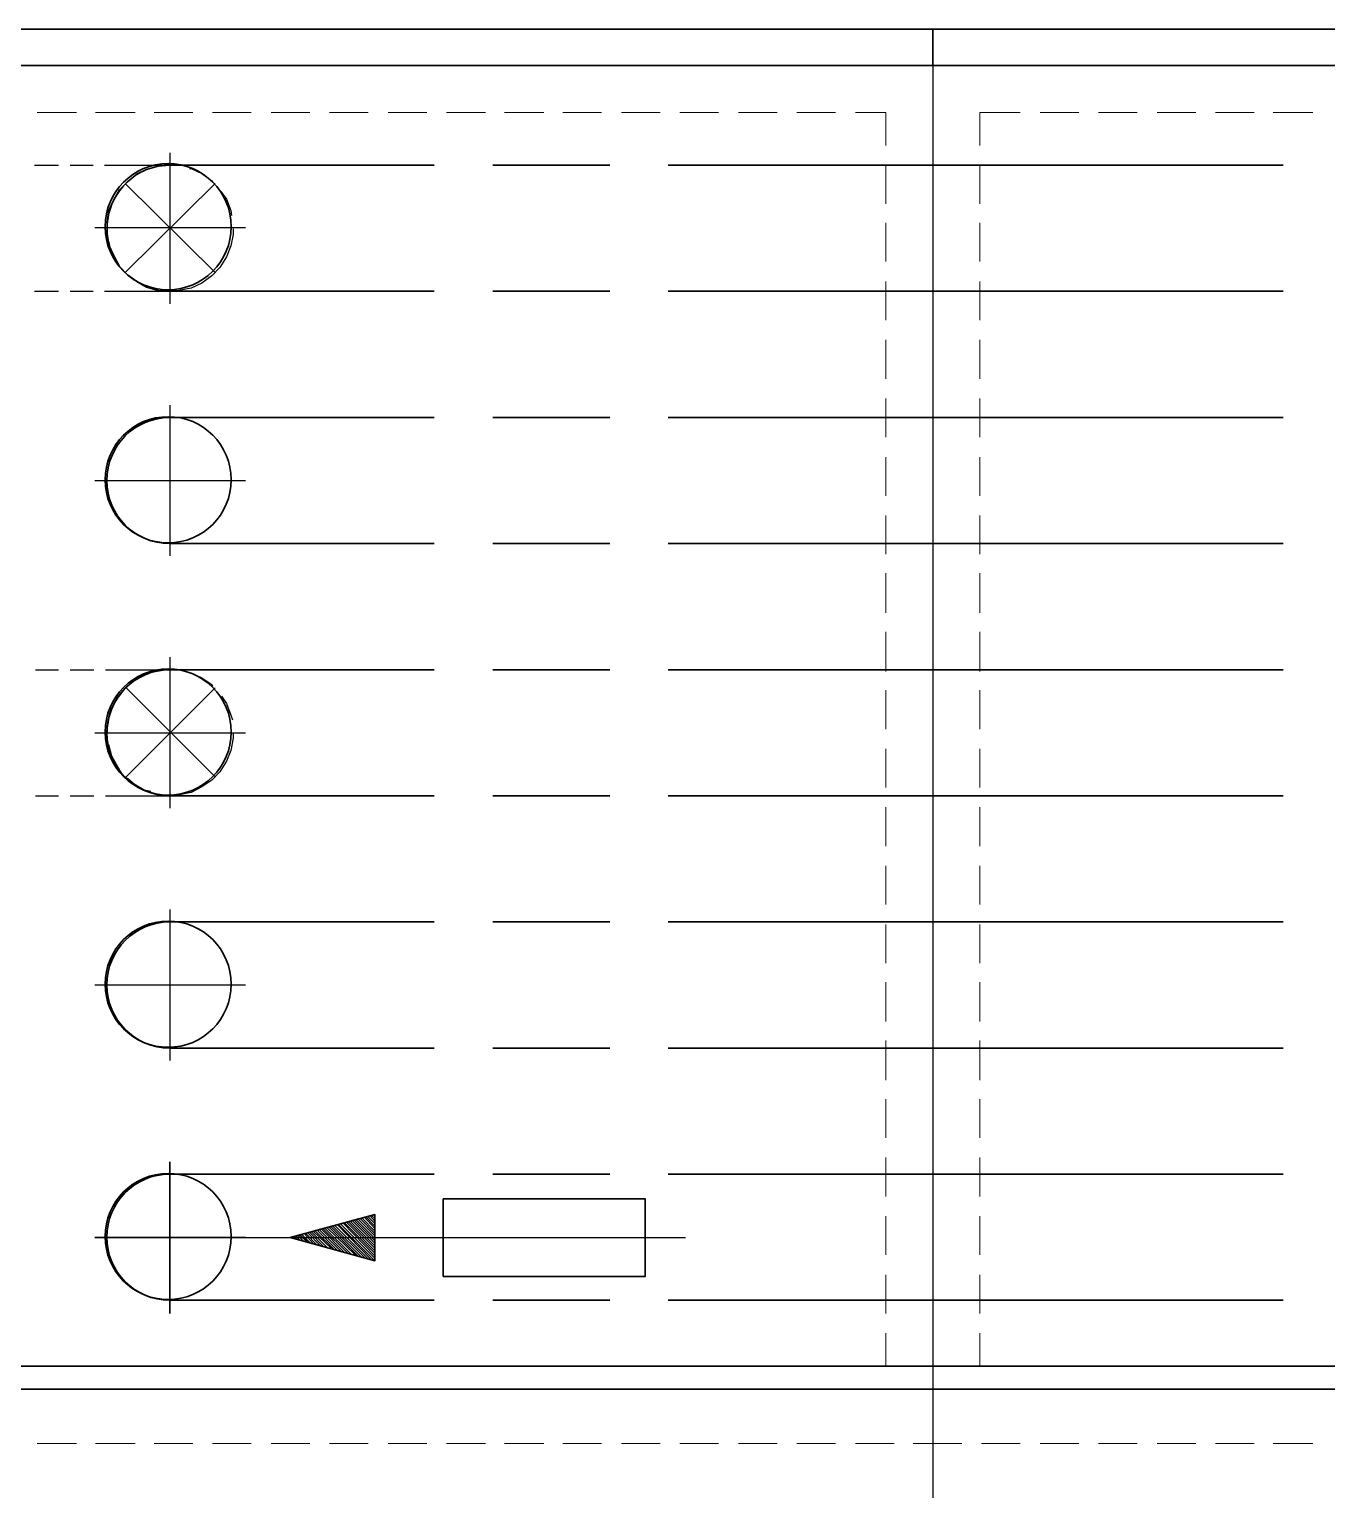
# Model space of a CAD drawing. Header units: millimetres. Extents: x 25096 to 30217, y 6541 to 10165.
# Drawn here: x 26180.2 to 26378.4, y 7102.8 to 7325.9 of the extents above; entities that cross this region are included whole.
import ezdxf

# ---------------------------------------------------------------- set-up
doc = ezdxf.new("R2010")
doc.units = ezdxf.units.MM
doc.layers.add('Equipment', color=123, linetype='Continuous')

# ---------------------------------------------------------------- blocks, each defined once
blk = doc.blocks.new('A$C970bf4b1')
at = {"layer": 'Equipment', "lineweight": 35}
for points in [[(-25136.8, 3842.2), (-21236.3, 3842.2), (-21236.3, 3888.8), (-25136.8, 3888.8)], [(-21236.3, 3842.2), (-19936.6, 3842.2), (-19936.6, 3888.8), (-21236.3, 3888.8)], [(-21865.1, 2287.3), (-21865.1, 2386.8), (-21605.7, 2386.8), (-21605.7, 2337.1), (-21605.7, 2287.3)], [(-17335.9, 2172), (-13435.5, 2172), (-12934.9, 2172), (-12934.9, 2142.3), (-13435.5, 2142.3), (-17335.9, 2142.3), (-21236.3, 2142.3), (-25136.8, 2142.3), (-25136.8, 2172), (-21236.3, 2172)]]:
    blk.add_lwpolyline(points, close=True, dxfattribs=at)
at = {"layer": 'Equipment', "lineweight": 20}
for points in [[(-22386.9, 3842.2), (-22336.1, 3842.2)], [(-22311.7, 3842.2), (-22260.9, 3842.2)], [(-22236.6, 3842.2), (-22186.8, 3842.2)], [(-22161.4, 3842.2), (-22111.7, 3842.2)], [(-22086.3, 3842.2), (-22036.5, 3842.2)], [(-22011.1, 3842.2), (-21961.4, 3842.2)], [(-21936, 3842.2), (-21886.2, 3842.2)], [(-21860.8, 3842.2), (-21811.1, 3842.2)], [(-21786.7, 3842.2), (-21735.9, 3842.2)], [(-21711.6, 3842.2), (-21661.8, 3842.2)], [(-21636.4, 3842.2), (-21586.7, 3842.2)], [(-21561.3, 3842.2), (-21511.5, 3842.2)], [(-21486.1, 3842.2), (-21436.4, 3842.2)], [(-21411, 3842.2), (-21361.2, 3842.2)], [(-21335.8, 3842.2), (-21286.1, 3842.2)], [(-21261.7, 3842.2), (-21236.3, 3842.2), (-21236.3, 3790.3)], [(-22386.9, 3781.9), (-22336.1, 3781.9)], [(-22311.7, 3781.9), (-22260.9, 3781.9)], [(-22236.6, 3781.9), (-22186.8, 3781.9)], [(-22161.4, 3781.9), (-22111.7, 3781.9)], [(-22086.3, 3781.9), (-22036.5, 3781.9)], [(-22011.1, 3781.9), (-21961.4, 3781.9)], [(-21936, 3781.9), (-21886.2, 3781.9)], [(-21860.8, 3781.9), (-21811.1, 3781.9)], [(-21786.7, 3781.9), (-21735.9, 3781.9)], [(-21711.6, 3781.9), (-21661.8, 3781.9)], [(-21636.4, 3781.9), (-21586.7, 3781.9)], [(-21561.3, 3781.9), (-21511.5, 3781.9)], [(-21486.1, 3781.9), (-21436.4, 3781.9)], [(-21411, 3781.9), (-21361.2, 3781.9)], [(-21335.8, 3781.9), (-21296.7, 3781.9), (-21296.7, 3739.5)], [(-21176, 3739.5), (-21176, 3781.9), (-21124.1, 3781.9)], [(-21098.7, 3781.9), (-21049, 3781.9)], [(-21023.6, 3781.9), (-20973.8, 3781.9)], [(-20948.4, 3781.9), (-20898.7, 3781.9)], [(-20873.3, 3781.9), (-20823.5, 3781.9)], [(-20799.2, 3781.9), (-20748.4, 3781.9)], [(-21236.3, 3766), (-21236.3, 3714.1), (-21236.3, 3683.4)], [(-21296.7, 3715.2), (-21296.7, 3664.4)], [(-21176, 3664.4), (-21176, 3715.2)], [(-21236.3, 3658), (-21236.3, 3608.3)], [(-21296.7, 3640), (-21296.7, 3590.3)], [(-21176, 3590.3), (-21176, 3640)], [(-21236.3, 3582.9), (-21236.3, 3552.2), (-21236.3, 3521.5)], [(-21296.7, 3564.9), (-21296.7, 3515.1)], [(-21176, 3515.1), (-21176, 3564.9)], [(-21296.7, 3489.7), (-21296.7, 3440)], [(-21236.3, 3496.1), (-21236.3, 3446.3)], [(-21176, 3440), (-21176, 3489.7)], [(-21296.7, 3414.6), (-21296.7, 3364.8)], [(-21236.3, 3420.9), (-21236.3, 3390.2), (-21236.3, 3359.5)], [(-21176, 3364.8), (-21176, 3414.6)], [(-21296.7, 3339.4), (-21296.7, 3289.7)], [(-21176, 3289.7), (-21176, 3339.4)], [(-21236.3, 3334.1), (-21236.3, 3284.4)], [(-21296.7, 3264.3), (-21296.7, 3214.5)], [(-21176, 3214.5), (-21176, 3264.3)], [(-21236.3, 3259), (-21236.3, 3228.3), (-21236.3, 3197.6)], [(-21296.7, 3190.2), (-21296.7, 3139.4)], [(-21176, 3139.4), (-21176, 3190.2)], [(-21236.3, 3172.2), (-21236.3, 3122.4)], [(-21296.7, 3115), (-21296.7, 3064.2)], [(-21176, 3064.2), (-21176, 3115)], [(-21236.3, 3097), (-21236.3, 3066.3), (-21236.3, 3035.7)], [(-21296.7, 3039.9), (-21296.7, 2990.1)], [(-21176, 2990.1), (-21176, 3039.9)], [(-21236.3, 3010.2), (-21236.3, 2960.5)], [(-21296.7, 2964.7), (-21296.7, 2915)], [(-21176, 2915), (-21176, 2964.7)], [(-21236.3, 2935.1), (-21236.3, 2904.4), (-21236.3, 2873.7)], [(-21296.7, 2889.6), (-21296.7, 2839.8)], [(-21176, 2839.8), (-21176, 2889.6)], [(-21236.3, 2848.3), (-21236.3, 2798.6)], [(-21296.7, 2814.4), (-21296.7, 2764.7)], [(-21176, 2764.7), (-21176, 2814.4)], [(-21236.3, 2773.2), (-21236.3, 2742.5), (-21236.3, 2710.7)], [(-21296.7, 2739.3), (-21296.7, 2689.5)], [(-21176, 2689.5), (-21176, 2739.3)], [(-21236.3, 2686.4), (-21236.3, 2636.6)], [(-21296.7, 2665.2), (-21296.7, 2614.4)], [(-21176, 2614.4), (-21176, 2665.2)], [(-21236.3, 2611.2), (-21236.3, 2580.5), (-21236.3, 2548.8)], [(-21296.7, 2590), (-21296.7, 2539.2)], [(-21176, 2539.2), (-21176, 2590)], [(-21296.7, 2514.9), (-21296.7, 2465.1)], [(-21236.3, 2524.4), (-21236.3, 2474.7)], [(-21176, 2465.1), (-21176, 2514.9)], [(-21296.7, 2439.7), (-21296.7, 2390)], [(-21236.3, 2449.3), (-21236.3, 2418.6), (-21236.3, 2386.8)], [(-21176, 2390), (-21176, 2439.7)], [(-21296.7, 2364.6), (-21296.7, 2314.8)], [(-21176, 2314.8), (-21176, 2364.6)], [(-21236.3, 2362.5), (-21236.3, 2311.7)], [(-21296.7, 2289.4), (-21296.7, 2239.7)], [(-21176, 2239.7), (-21176, 2289.4)], [(-21236.3, 2287.3), (-21236.3, 2256.6), (-21236.3, 2227)], [(-21296.7, 2214.3), (-21296.7, 2172), (-21335.8, 2172)], [(-21124.1, 2172), (-21176, 2172), (-21176, 2214.3)], [(-21236.3, 2201.6), (-21236.3, 2172), (-21236.3, 2142.3), (-21236.3, 2072.5), (-21199.3, 2072.5)], [(-22336.1, 2172), (-22386.9, 2172)], [(-22260.9, 2172), (-22311.7, 2172)], [(-22186.8, 2172), (-22236.6, 2172)], [(-22111.7, 2172), (-22161.4, 2172)], [(-22036.5, 2172), (-22086.3, 2172)], [(-21961.4, 2172), (-22011.1, 2172)], [(-21886.2, 2172), (-21936, 2172)], [(-21811.1, 2172), (-21860.8, 2172)], [(-21735.9, 2172), (-21786.7, 2172)], [(-21661.8, 2172), (-21711.6, 2172)], [(-21586.7, 2172), (-21636.4, 2172)], [(-21511.5, 2172), (-21561.3, 2172)], [(-21436.4, 2172), (-21486.1, 2172)], [(-21361.2, 2172), (-21411, 2172)], [(-21049, 2172), (-21098.7, 2172)], [(-20973.8, 2172), (-21023.6, 2172)], [(-20898.7, 2172), (-20948.4, 2172)], [(-20823.5, 2172), (-20873.3, 2172)], [(-20748.4, 2172), (-20799.2, 2172)], [(-21173.9, 2072.5), (-21124.1, 2072.5)], [(-21098.7, 2072.5), (-21049, 2072.5)], [(-21023.6, 2072.5), (-20973.8, 2072.5)], [(-20948.4, 2072.5), (-20898.7, 2072.5)], [(-20873.3, 2072.5), (-20823.5, 2072.5)], [(-20799.2, 2072.5), (-20748.4, 2072.5)]]:
    blk.add_lwpolyline(points, dxfattribs=at)
at = {"layer": 'Equipment', "lineweight": 25}
for points in [[(-21236.3, 3842.2), (-21236.3, 3714.1), (-21236.3, 3552.2), (-21236.3, 3390.2), (-21236.3, 3228.3), (-21236.3, 3066.3), (-21236.3, 2904.4), (-21236.3, 2742.5), (-21236.3, 2580.5), (-21236.3, 2418.6), (-21236.3, 2256.6), (-21236.3, 2172), (-21236.3, 2142.3), (-21236.3, 2072.5), (-21236.3, 1931.7), (-21236.3, 1689.3), (-21236.3, 1527.4), (-21236.3, 1365.4), (-21236.3, 1041.5), (-21236.3, 574.7), (-21236.3, 462.5), (-21236.3, 431.9), (-21236.3, 362)], [(-22390.1, 3714.1), (-22359.4, 3714.1)], [(-22344.5, 3714.1), (-22314.9, 3714.1)], [(-22300.1, 3714.1), (-22215.4, 3714.1)], [(-22216.5, 3730), (-22216.5, 3536.3)], [(-22191.1, 3709.9), (-22188.9, 3709.9), (-22175.2, 3703.5), (-22162.5, 3694), (-22161.4, 3693)], [(-22158.3, 3690.8), (-22273.6, 3576.5)], [(-22273.6, 3690.8), (-22158.3, 3576.5)], [(-22150.8, 3680.3), (-22143.4, 3670.7), (-22138.1, 3655.9), (-22137.1, 3649.6)], [(-22119.1, 3633.7), (-22312.8, 3633.7)], [(-22135, 3632.6), (-22135, 3625.2), (-22138.1, 3610.4), (-22143.4, 3596.6), (-22151.9, 3582.9), (-22162.5, 3572.3), (-22175.2, 3562.8), (-22188.9, 3556.4), (-22204.8, 3553.2), (-22219.6, 3552.2), (-22224.9, 3553.2)], [(-22282.1, 3586.1), (-22284.2, 3589.2), (-22291.6, 3603), (-22294.8, 3616.7)], [(-22241.9, 3556.4), (-22249.3, 3559.6), (-22263, 3567), (-22270.5, 3573.3)], [(-22390.1, 3552.2), (-22359.4, 3552.2)], [(-22344.5, 3552.2), (-22314.9, 3552.2)], [(-22300.1, 3552.2), (-22215.4, 3552.2)], [(-22216.5, 3406.1), (-22216.5, 3212.4)], [(-22119.1, 3308.7), (-22312.8, 3308.7)], [(-22216.5, 3082.2), (-22216.5, 2888.5)], [(-22389, 3066.3), (-22359.4, 3066.3)], [(-22344.5, 3066.3), (-22313.8, 3066.3)], [(-22299, 3066.3), (-22215.4, 3066.3)], [(-22190, 3062.1), (-22188.9, 3062.1), (-22175.2, 3055.8), (-22162.5, 3047.3), (-22161.4, 3045.2)], [(-22158.3, 3043.1), (-22272.6, 2928.7)], [(-22272.6, 3043.1), (-22158.3, 2928.7)], [(-22149.8, 3032.5), (-22143.4, 3023), (-22138.1, 3008.1), (-22136, 3001.8)], [(-22119.1, 2984.8), (-22312.8, 2984.8)], [(-22135, 2984.8), (-22135, 2978.5), (-22138.1, 2962.6), (-22143.4, 2948.9), (-22151.9, 2935.1), (-22162.5, 2924.5), (-22175.2, 2916), (-22188.9, 2908.6), (-22203.8, 2905.5), (-22219.6, 2904.4), (-22224.9, 2905.5)], [(-22281, 2938.3), (-22283.2, 2941.5), (-22290.6, 2955.2), (-22294.8, 2970)], [(-22240.8, 2909.7), (-22249.3, 2911.8), (-22262, 2919.2), (-22270.5, 2926.6)], [(-22389, 2904.4), (-22359.4, 2904.4)], [(-22344.5, 2904.4), (-22313.8, 2904.4)], [(-22299, 2904.4), (-22215.4, 2904.4)], [(-22216.5, 2758.3), (-22216.5, 2564.6)], [(-22119.1, 2661), (-22312.8, 2661)], [(-22119.1, 2337.1), (-22312.8, 2337.1), (-21553.9, 2337.1)]]:
    blk.add_lwpolyline(points, dxfattribs=at)
at = {"layer": 'Equipment', "lineweight": 35}
for points in [[(-21876.7, 3552.2), (-22216.5, 3552.2), (-22231.3, 3553.2), (-22246.1, 3557.5), (-22258.8, 3564.9), (-22270.5, 3573.3), (-22281, 3583.9), (-22288.4, 3597.7), (-22294.8, 3611.5), (-22296.9, 3626.3), (-22296.9, 3641.1), (-22294.8, 3655.9), (-22288.4, 3669.7), (-22281, 3682.4), (-22270.5, 3693), (-22258.8, 3702.5), (-22246.1, 3708.8), (-22231.3, 3713.1), (-22216.5, 3714.1), (-21876.7, 3714.1)], [(-21651.3, 3714.1), (-21801.6, 3714.1)], [(-20786.5, 3714.1), (-21236.3, 3714.1), (-21576.1, 3714.1)], [(-21651.3, 3552.2), (-21801.6, 3552.2)], [(-20786.5, 3552.2), (-21236.3, 3552.2), (-21576.1, 3552.2)], [(-21651.3, 3390.2), (-21801.6, 3390.2)], [(-20786.5, 3390.2), (-21236.3, 3390.2), (-21576.1, 3390.2)], [(-21651.3, 3228.3), (-21801.6, 3228.3)], [(-20786.5, 3228.3), (-21236.3, 3228.3), (-21576.1, 3228.3)], [(-21651.3, 3066.3), (-21801.6, 3066.3)], [(-20786.5, 3066.3), (-21236.3, 3066.3), (-21576.1, 3066.3)], [(-21651.3, 2904.4), (-21801.6, 2904.4)], [(-20786.5, 2904.4), (-21236.3, 2904.4), (-21576.1, 2904.4)], [(-21651.3, 2742.5), (-21801.6, 2742.5)], [(-20786.5, 2742.5), (-21236.3, 2742.5), (-21576.1, 2742.5)], [(-21651.3, 2580.5), (-21801.6, 2580.5)], [(-20786.5, 2580.5), (-21236.3, 2580.5), (-21576.1, 2580.5)], [(-21651.3, 2418.6), (-21801.6, 2418.6)], [(-20786.5, 2418.6), (-21236.3, 2418.6), (-21576.1, 2418.6)], [(-21952.9, 2307.4), (-21952.9, 2366.7), (-22061.9, 2337.1), (-21952.9, 2307.4), (-21999.5, 2354)], [(-21952.9, 2348.7), (-21966.7, 2363.5)], [(-21952.9, 2351.9), (-21964.6, 2363.5)], [(-21952.9, 2355.1), (-21962.4, 2364.6)], [(-21952.9, 2358.2), (-21959.3, 2365.6)], [(-21952.9, 2361.4), (-21957.1, 2365.6)], [(-21952.9, 2364.6), (-21955, 2366.7)], [(-22014.3, 2324.4), (-22034.4, 2344.5)], [(-22009, 2323.3), (-22032.3, 2345.5)], [(-22004.8, 2321.2), (-22029.1, 2345.5)], [(-22000.5, 2320.1), (-22027, 2346.6)], [(-21996.3, 2319.1), (-22024.9, 2347.7)], [(-21992.1, 2318), (-22021.7, 2347.7)], [(-21987.8, 2317), (-22019.6, 2348.7)], [(-21983.6, 2315.9), (-22017.5, 2349.8)], [(-21978.3, 2314.8), (-22014.3, 2349.8)], [(-21974.1, 2312.7), (-22012.2, 2350.8)], [(-21969.8, 2311.7), (-22010.1, 2351.9)], [(-21965.6, 2310.6), (-22006.9, 2351.9)], [(-21961.4, 2309.6), (-22004.8, 2352.9)], [(-21957.1, 2308.5), (-22001.6, 2354)], [(-21952.9, 2310.6), (-21997.4, 2355.1)], [(-21952.9, 2313.8), (-21994.2, 2356.1)], [(-21952.9, 2317), (-21992.1, 2356.1)], [(-21952.9, 2320.1), (-21990, 2357.2)], [(-21952.9, 2323.3), (-21986.8, 2357.2)], [(-21952.9, 2326.5), (-21984.7, 2358.2)], [(-21952.9, 2329.7), (-21982.6, 2359.3)], [(-21952.9, 2332.8), (-21979.4, 2359.3)], [(-21952.9, 2336), (-21977.3, 2360.4)], [(-21952.9, 2339.2), (-21975.1, 2361.4)], [(-21952.9, 2342.4), (-21972, 2361.4)], [(-21952.9, 2345.5), (-21969.8, 2362.5)], [(-22057.7, 2336), (-22059.8, 2338.1)], [(-22053.5, 2335), (-22056.6, 2338.1)], [(-22049.2, 2333.9), (-22054.5, 2339.2)], [(-22045, 2332.8), (-22052.4, 2340.2)], [(-22039.7, 2331.8), (-22049.2, 2340.2)], [(-22035.5, 2329.7), (-22047.1, 2341.3)], [(-22031.2, 2328.6), (-22043.9, 2342.4)], [(-22027, 2327.5), (-22041.8, 2342.4)], [(-22022.8, 2326.5), (-22039.7, 2343.4)], [(-22018.5, 2325.4), (-22036.5, 2343.4)], [(-21651.3, 2256.6), (-21801.6, 2256.6)], [(-20786.5, 2256.6), (-21236.3, 2256.6), (-21576.1, 2256.6)]]:
    blk.add_lwpolyline(points, dxfattribs=at)
for points in [[(-21876.7, 3228.3), (-22216.5, 3228.3, -0.998281), (-22216.5, 3390.2), (-21876.7, 3390.2)], [(-21876.7, 2904.4), (-22216.5, 2904.4, -0.99708), (-22216.5, 3066.3), (-21876.7, 3066.3)], [(-21876.7, 2580.5), (-22216.5, 2580.5, -0.99708), (-22216.5, 2742.5), (-21876.7, 2742.5)], [(-21876.7, 2256.6), (-22216.5, 2256.6, -0.99708), (-22216.5, 2418.6), (-21876.7, 2418.6)]]:
    blk.add_lwpolyline(points, format="xyb", dxfattribs=at)
at = {"layer": 'Equipment', "lineweight": 25}
blk.add_lwpolyline([(-22216.5, 2239.7), (-22216.5, 2434.4)], close=True, dxfattribs=at)
at = {"layer": 'Equipment', "lineweight": 20}
for points in [[(-22386.9, 2072.5), (-22336.1, 2072.5)], [(-22311.7, 2072.5), (-22260.9, 2072.5)], [(-22236.6, 2072.5), (-22186.8, 2072.5)], [(-22161.4, 2072.5), (-22111.7, 2072.5)], [(-22086.3, 2072.5), (-22036.5, 2072.5)], [(-22011.1, 2072.5), (-21961.4, 2072.5)], [(-21936, 2072.5), (-21886.2, 2072.5)], [(-21860.8, 2072.5), (-21811.1, 2072.5)], [(-21786.7, 2072.5), (-21735.9, 2072.5)], [(-21711.6, 2072.5), (-21661.8, 2072.5)], [(-21636.4, 2072.5), (-21586.7, 2072.5)], [(-21561.3, 2072.5), (-21511.5, 2072.5)], [(-21486.1, 2072.5), (-21436.4, 2072.5)], [(-21411, 2072.5), (-21361.2, 2072.5)], [(-21335.8, 2072.5), (-21286.1, 2072.5)], [(-21261.7, 2072.5), (-21236.3, 2072.5), (-21236.3, 2014.2), (-21236.3, 2072.5)]]:
    blk.add_lwpolyline(points, close=True, dxfattribs=at)
at = {"layer": 'Equipment', "lineweight": 35}
for centre in [(-22218.5, 3635.2), (-22218.5, 3310.2), (-22218.5, 2986.3), (-22218.5, 2662.4), (-22218.5, 2338.5), (-22218.5, 2338.5)]:
    blk.add_circle(centre, 81, dxfattribs=at)
at = {"layer": 'Equipment', "lineweight": 25}
for centre, radius, start, end in [((-22215, 3632.6), 81.9, 84.3476, 179.2533), ((-22214.9, 2984.8), 82, 84.3996, 179.2013)]:
    blk.add_arc(centre, radius, start, end, dxfattribs=at)

msp = doc.modelspace()

# ---------------------------------------------------------------- block references
at = {"xscale": 0.1189320440123307, "yscale": 0.1189320440123307, "zscale": 0.1189320440123307}
msp.add_blockref('A$C970bf4b1', (28843.9, 6863.37), dxfattribs=at)

doc.saveas('drawing.dxf')
